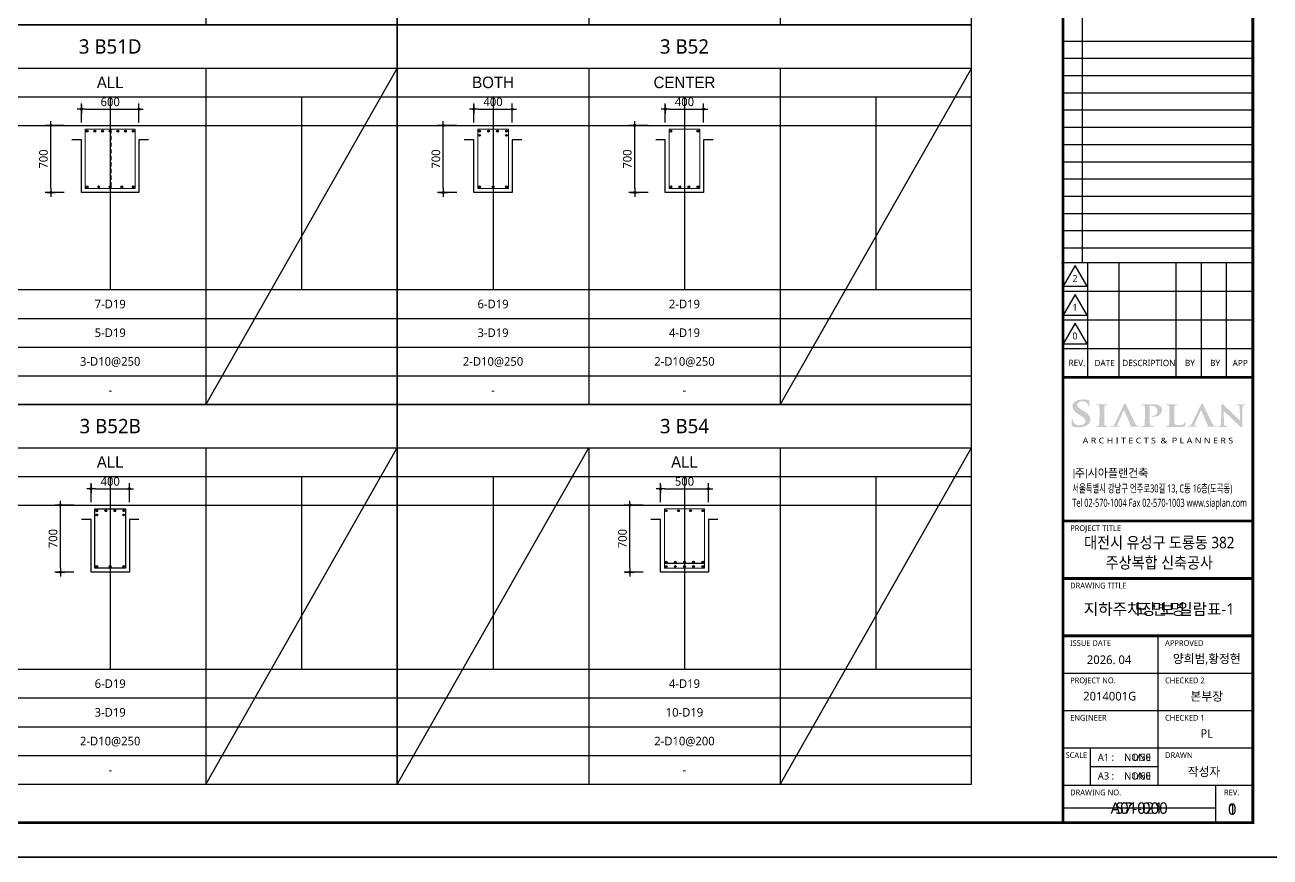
# Model space of a CAD drawing. Header units: millimetres. Extents: x 0 to 252030, y -124740 to 196020.
# Drawn here: x 37062 to 50072, y 142560 to 151250 of the extents above; entities that cross this region are included whole.
import ezdxf
from ezdxf.enums import TextEntityAlignment as Align

# ---------------------------------------------------------------- set-up
doc = ezdxf.new("R2010")
doc.units = ezdxf.units.MM
doc.header["$LTSCALE"] = 30
doc.linetypes.add('HID', pattern=[2.3, 1.5, -0.8])
doc.layers.get('DEFPOINTS').update_dxf_attribs({"color": 142})
for name, color, linetype in [('0-SEC1', 3, 'Continuous'), ('AA-SHEET-TEXT', 3, 'Continuous'), ('CON', 2, 'Continuous'), ('DIM', 7, 'Continuous'), ('ETC', 7, 'Continuous'), ('S-철근', 3, 'Continuous'), ('SHEET', 7, 'Continuous'), ('TXT', 3, 'Continuous'), ('XR-FORM_(도룡동)$0$Sheet', 7, 'Continuous'), ('XR-FORM_(도룡동)$0$TEXT', 3, 'Continuous')]:
    doc.layers.add(name, color=color, linetype=linetype)
doc.layers.add('Stirrup', color=1, linetype='Continuous', lineweight=0)
doc.layers.add('TieBar', color=7, linetype='HID', lineweight=0)
doc.styles.get("Standard").update_dxf_attribs({"font": 'malgun.ttf'})
doc.styles.add('XR-FORM$0$맑은고딕', font='malgun.ttf')
doc.styles.add('XR-FORM_(도룡동)$0$맑은고딕', font='malgun.ttf')
doc.styles.add('XR-FORM_(도룡동)$0$충북옥천_FORM$0$맑은고딕', font='malgun.ttf')
doc.styles.add('XR-FORM_(도룡동)$1$맑은고딕', font='malgun.ttf')
doc.styles.add('XR-FORM_(도룡동)$2$맑은고딕', font='malgun.ttf')
doc.styles.add('XR-FORM_(도룡동)$3$맑은고딕', font='malgun.ttf')
doc.styles.add('돋움', font='Dotum.ttf')
doc.styles.add('맑은 고딕', font='malgun.ttf')
doc.styles.add('맑은고딕', font='malgun.ttf')
doc.dimstyles.new('30NDIM', dxfattribs={"dimscale": 50, "dimtxt": 3, "dimasz": 1.5, "dimexe": 2, "dimexo": 6, "dimgap": 1, "dimtad": 1, "dimdec": 0, "dimrnd": 0.25, "dimzin": 0, "dimdsep": 46, "dimtxsty": 'Standard', "dimblk": 'Z_DOT', "dimcen": 5, "dimclrd": 256, "dimclre": 256, "dimclrt": 3, "dimadec": 0, "dimazin": 0, "dimtm": 1e-09, "dimtfac": 1, "dimtdec": 0, "dimtix": 1, "dimtmove": 2, "dimatfit": 1, "dimldrblk": 'Z_DOT', "dimfxl": 1, "dimtolj": 1, "dimtzin": 0, "dimarcsym": 0})

# ---------------------------------------------------------------- blocks, each defined once
blk = doc.blocks.new('XR-FORM_(도룡동)$0$S')
at = {"layer": 'XR-FORM_(도룡동)$0$Sheet'}
h = blk.add_hatch(color=6, dxfattribs=at)
edge = h.paths.add_edge_path()
edge.add_spline(control_points=[(76338, 15545), (76338, 15545), (76295, 15571), (76295, 15571), (76172, 15645), (76132, 15687), (76132, 15744), (76132, 15817), (76203, 15865), (76313, 15865), (76409, 15865), (76454, 15832), (76479, 15807), (76511, 15775), (76518, 15737), (76518, 15729), (76518, 15711), (76524, 15702), (76538, 15702), (76557, 15702), (76559, 15724), (76559, 15744), (76559, 15811), (76562, 15848), (76564, 15870), (76564, 15870), (76565, 15890), (76565, 15890), (76565, 15905), (76548, 15908), (76540, 15909), (76494, 15919), (76430, 15930), (76333, 15930), (76119, 15930), (75970, 15833), (75970, 15695), (75970, 15588), (76037, 15502), (76202, 15401), (76202, 15401), (76273, 15357), (76273, 15357), (76398, 15281), (76423, 15225), (76423, 15165), (76423, 15099), (76352, 15030), (76220, 15030), (76155, 15030), (76041, 15045), (76002, 15150), (75994, 15172), (75988, 15197), (75988, 15211), (75988, 15217), (75988, 15236), (75968, 15236), (75948, 15236), (75946, 15209), (75945, 15201), (75945, 15201), (75945, 15197), (75945, 15197), (75943, 15174), (75938, 15104), (75938, 15040), (75938, 15011), (75943, 15004), (75970, 14994), (76035, 14972), (76103, 14962), (76198, 14962), (76298, 14962), (76379, 14979), (76447, 15013), (76575, 15079), (76595, 15177), (76595, 15230), (76595, 15347), (76528, 15430), (76338, 15545)], knot_values=[0, 0, 0, 0, 1, 1, 1, 2, 2, 2, 3, 3, 3, 4, 4, 4, 5, 5, 5, 6, 6, 6, 7, 7, 7, 8, 8, 8, 9, 9, 9, 10, 10, 10, 11, 11, 11, 12, 12, 12, 13, 13, 13, 14, 14, 14, 15, 15, 15, 16, 16, 16, 17, 17, 17, 18, 18, 18, 19, 19, 19, 20, 20, 20, 21, 21, 21, 22, 22, 22, 23, 23, 23, 24, 24, 24, 25, 25, 25, 26, 26, 26, 27, 27, 27, 27], degree=3, periodic=0)
h = blk.add_hatch(color=6, dxfattribs=at)
edge = h.paths.add_edge_path()
edge.add_spline(control_points=[(77180, 15007), (77180, 15007), (77166, 15007), (77166, 15007), (77156, 15007), (77148, 15007), (77134, 15009), (77098, 15014), (77093, 15029), (77089, 15056), (77084, 15098), (77084, 15641), (77086, 15677), (77089, 15714), (77100, 15725), (77131, 15729), (77143, 15731), (77153, 15732), (77163, 15732), (77163, 15732), (77180, 15732), (77180, 15732), (77188, 15732), (77195, 15739), (77195, 15747), (77195, 15755), (77188, 15761), (77180, 15761), (77180, 15761), (76814, 15761), (76814, 15761), (76806, 15761), (76800, 15755), (76800, 15747), (76800, 15739), (76806, 15732), (76814, 15732), (76814, 15732), (76832, 15732), (76832, 15732), (76847, 15732), (76860, 15730), (76871, 15728), (76897, 15723), (76909, 15710), (76912, 15677), (76912, 15677), (76912, 15677), (76912, 15677), (76914, 15650), (76915, 15103), (76908, 15057), (76904, 15025), (76895, 15014), (76873, 15011), (76858, 15008), (76843, 15007), (76827, 15007), (76826, 15007), (76814, 15007), (76814, 15007), (76806, 15007), (76800, 15000), (76800, 14992), (76800, 14984), (76806, 14977), (76814, 14977), (76814, 14977), (77180, 14977), (77180, 14977), (77188, 14977), (77195, 14984), (77195, 14992), (77195, 15000), (77188, 15007), (77180, 15007)], knot_values=[0, 0, 0, 0, 1, 1, 1, 2, 2, 2, 3, 3, 3, 4, 4, 4, 5, 5, 5, 6, 6, 6, 7, 7, 7, 8, 8, 8, 9, 9, 9, 10, 10, 10, 11, 11, 11, 12, 12, 12, 13, 13, 13, 14, 14, 14, 15, 15, 15, 16, 16, 16, 17, 17, 17, 18, 18, 18, 19, 19, 19, 20, 20, 20, 21, 21, 21, 22, 22, 22, 23, 23, 23, 24, 24, 24, 25, 25, 25, 25], degree=3, periodic=0)
h = blk.add_hatch(color=6, dxfattribs=at)
edge = h.paths.add_edge_path()
edge.add_spline(control_points=[(78289, 15008), (78289, 15008), (78256, 15008), (78256, 15008), (78252, 15008), (78248, 15009), (78243, 15010), (78220, 15014), (78192, 15028), (78158, 15085), (78158, 15085), (77848, 15727), (77836, 15749), (77824, 15773), (77816, 15784), (77802, 15784), (77787, 15784), (77771, 15771), (77757, 15741), (77757, 15741), (77450, 15097), (77450, 15097), (77424, 15042), (77401, 15015), (77350, 15010), (77342, 15009), (77328, 15008), (77317, 15008), (77317, 15008), (77304, 15008), (77304, 15008), (77298, 15008), (77292, 15002), (77292, 14994), (77292, 14987), (77298, 14980), (77304, 14980), (77304, 14980), (77609, 14980), (77609, 14980), (77615, 14980), (77621, 14987), (77621, 14994), (77621, 15002), (77615, 15008), (77609, 15008), (77609, 15008), (77576, 15008), (77576, 15008), (77539, 15008), (77534, 15021), (77534, 15033), (77534, 15044), (77540, 15068), (77552, 15094), (77552, 15094), (77762, 15561), (77762, 15561), (77762, 15561), (78005, 15016), (78004, 15016), (78005, 15014), (78005, 15012), (78004, 15010), (78003, 15008), (78001, 15008), (77998, 15008), (77998, 15008), (77984, 15008), (77984, 15008), (77978, 15008), (77972, 15002), (77972, 14994), (77972, 14987), (77978, 14980), (77984, 14980), (77984, 14980), (78289, 14980), (78289, 14980), (78295, 14980), (78301, 14987), (78301, 14994), (78301, 15002), (78295, 15008), (78289, 15008)], knot_values=[0, 0, 0, 0, 1, 1, 1, 2, 2, 2, 3, 3, 3, 4, 4, 4, 5, 5, 5, 6, 6, 6, 7, 7, 7, 8, 8, 8, 9, 9, 9, 10, 10, 10, 11, 11, 11, 12, 12, 12, 13, 13, 13, 14, 14, 14, 15, 15, 15, 16, 16, 16, 17, 17, 17, 18, 18, 18, 19, 19, 19, 20, 20, 20, 21, 21, 21, 22, 22, 22, 23, 23, 23, 24, 24, 24, 25, 25, 25, 26, 26, 26, 27, 27, 27, 28, 28, 28, 28], degree=3, periodic=0)
h = blk.add_hatch(color=250, dxfattribs=at)
edge = h.paths.add_edge_path()
edge.add_spline(control_points=[(78762, 15355), (78740, 15355), (78721, 15354), (78721, 15339), (78721, 15329), (78732, 15327), (78739, 15326), (78739, 15326), (78761, 15325), (78768, 15325), (78956, 15325), (79092, 15431), (79092, 15577), (79092, 15629), (79059, 15678), (79025, 15703), (79003, 15719), (78945, 15762), (78781, 15762), (78781, 15762), (78772, 15762), (78771, 15762), (78771, 15762), (78376, 15762), (78376, 15762), (78367, 15762), (78360, 15756), (78360, 15748), (78360, 15740), (78367, 15734), (78376, 15734), (78376, 15734), (78423, 15734), (78423, 15734), (78429, 15733), (78435, 15733), (78438, 15732), (78480, 15725), (78488, 15709), (78491, 15677), (78491, 15677), (78491, 15677), (78491, 15677), (78493, 15651), (78494, 15108), (78487, 15062), (78481, 15030), (78474, 15013), (78453, 15010), (78437, 15007), (78422, 15006), (78407, 15006), (78406, 15006), (78396, 15006), (78396, 15006), (78387, 15006), (78380, 14999), (78380, 14991), (78380, 14983), (78387, 14977), (78396, 14977), (78396, 14977), (78791, 14977), (78791, 14977), (78800, 14977), (78807, 14983), (78807, 14991), (78807, 14999), (78800, 15006), (78791, 15006), (78791, 15006), (78781, 15006), (78781, 15006), (78761, 15006), (78733, 15008), (78715, 15010), (78681, 15013), (78672, 15031), (78668, 15061), (78662, 15105), (78662, 15684), (78662, 15690), (78662, 15699), (78664, 15704), (78669, 15705), (78679, 15708), (78707, 15709), (78729, 15709), (78757, 15709), (78810, 15704), (78857, 15670), (78924, 15623), (78931, 15562), (78931, 15520), (78931, 15418), (78833, 15355), (78762, 15355)], knot_values=[0, 0, 0, 0, 1, 1, 1, 2, 2, 2, 3, 3, 3, 4, 4, 4, 5, 5, 5, 6, 6, 6, 7, 7, 7, 8, 8, 8, 9, 9, 9, 10, 10, 10, 11, 11, 11, 12, 12, 12, 13, 13, 13, 14, 14, 14, 15, 15, 15, 16, 16, 16, 17, 17, 17, 18, 18, 18, 19, 19, 19, 20, 20, 20, 21, 21, 21, 22, 22, 22, 23, 23, 23, 24, 24, 24, 25, 25, 25, 26, 26, 26, 27, 27, 27, 28, 28, 28, 29, 29, 29, 30, 30, 30, 31, 31, 31, 32, 32, 32, 32], degree=3, periodic=0)
h = blk.add_hatch(color=250, dxfattribs=at)
edge = h.paths.add_edge_path()
edge.add_spline(control_points=[(79896, 15147), (79880, 15147), (79878, 15134), (79877, 15128), (79875, 15109), (79860, 15082), (79845, 15069), (79815, 15043), (79768, 15042), (79696, 15042), (79592, 15042), (79561, 15049), (79541, 15063), (79541, 15063), (79541, 15063), (79541, 15063), (79522, 15076), (79515, 15314), (79515, 15460), (79515, 15617), (79515, 15645), (79518, 15677), (79521, 15714), (79532, 15724), (79562, 15729), (79578, 15731), (79599, 15732), (79612, 15732), (79620, 15732), (79633, 15732), (79638, 15739), (79640, 15742), (79641, 15745), (79641, 15748), (79641, 15756), (79634, 15762), (79626, 15762), (79626, 15762), (79235, 15762), (79235, 15762), (79226, 15762), (79220, 15756), (79220, 15748), (79220, 15743), (79222, 15738), (79227, 15736), (79227, 15735), (79229, 15735), (79229, 15734), (79235, 15732), (79243, 15732), (79247, 15732), (79265, 15732), (79280, 15731), (79290, 15729), (79331, 15722), (79340, 15709), (79342, 15677), (79344, 15651), (79345, 15108), (79338, 15062), (79332, 15030), (79326, 15013), (79304, 15010), (79290, 15007), (79276, 15006), (79262, 15006), (79262, 15006), (79245, 15006), (79245, 15006), (79237, 15006), (79230, 14999), (79230, 14991), (79230, 14983), (79237, 14977), (79245, 14977), (79245, 14977), (79615, 14977), (79615, 14977), (79615, 14977), (79805, 14976), (79805, 14976), (79874, 14976), (79882, 14981), (79891, 15006), (79901, 15036), (79910, 15113), (79910, 15125), (79910, 15135), (79910, 15147), (79896, 15147)], knot_values=[0, 0, 0, 0, 1, 1, 1, 2, 2, 2, 3, 3, 3, 4, 4, 4, 5, 5, 5, 6, 6, 6, 7, 7, 7, 8, 8, 8, 9, 9, 9, 10, 10, 10, 11, 11, 11, 12, 12, 12, 13, 13, 13, 14, 14, 14, 15, 15, 15, 16, 16, 16, 17, 17, 17, 18, 18, 18, 19, 19, 19, 20, 20, 20, 21, 21, 21, 22, 22, 22, 23, 23, 23, 24, 24, 24, 25, 25, 25, 26, 26, 26, 27, 27, 27, 28, 28, 28, 29, 29, 29, 30, 30, 30, 30], degree=3, periodic=0)
h = blk.add_hatch(color=250, dxfattribs=at)
edge = h.paths.add_edge_path()
edge.add_spline(control_points=[(80974, 15008), (80974, 15008), (80942, 15008), (80942, 15008), (80937, 15008), (80933, 15009), (80928, 15010), (80905, 15014), (80878, 15028), (80843, 15085), (80843, 15085), (80533, 15727), (80521, 15749), (80509, 15773), (80501, 15784), (80487, 15784), (80472, 15784), (80457, 15771), (80442, 15741), (80442, 15741), (80135, 15097), (80135, 15097), (80109, 15042), (80086, 15015), (80035, 15010), (80027, 15009), (80013, 15008), (80002, 15008), (80002, 15008), (79989, 15008), (79989, 15008), (79983, 15008), (79977, 15002), (79977, 14994), (79977, 14987), (79983, 14980), (79989, 14980), (79989, 14980), (80294, 14980), (80294, 14980), (80300, 14980), (80306, 14987), (80306, 14994), (80306, 15002), (80300, 15008), (80294, 15008), (80294, 15008), (80261, 15008), (80261, 15008), (80224, 15008), (80219, 15021), (80219, 15033), (80219, 15044), (80225, 15068), (80237, 15094), (80237, 15094), (80447, 15561), (80447, 15561), (80447, 15561), (80690, 15016), (80690, 15016), (80690, 15014), (80690, 15012), (80689, 15010), (80688, 15008), (80686, 15008), (80683, 15008), (80683, 15008), (80669, 15008), (80669, 15008), (80663, 15008), (80657, 15002), (80657, 14994), (80657, 14987), (80663, 14980), (80669, 14980), (80669, 14980), (80974, 14980), (80974, 14980), (80980, 14980), (80986, 14987), (80986, 14994), (80986, 15002), (80980, 15008), (80974, 15008)], knot_values=[0, 0, 0, 0, 1, 1, 1, 2, 2, 2, 3, 3, 3, 4, 4, 4, 5, 5, 5, 6, 6, 6, 7, 7, 7, 8, 8, 8, 9, 9, 9, 10, 10, 10, 11, 11, 11, 12, 12, 12, 13, 13, 13, 14, 14, 14, 15, 15, 15, 16, 16, 16, 17, 17, 17, 18, 18, 18, 19, 19, 19, 20, 20, 20, 21, 21, 21, 22, 22, 22, 23, 23, 23, 24, 24, 24, 25, 25, 25, 26, 26, 26, 27, 27, 27, 28, 28, 28, 28], degree=3, periodic=0)
h = blk.add_hatch(color=250, dxfattribs=at)
edge = h.paths.add_edge_path()
edge.add_spline(control_points=[(81976, 15761), (81976, 15761), (81692, 15761), (81692, 15761), (81686, 15761), (81681, 15755), (81681, 15747), (81681, 15739), (81686, 15732), (81692, 15732), (81692, 15732), (81700, 15732), (81702, 15732), (81718, 15732), (81744, 15732), (81760, 15726), (81783, 15717), (81794, 15705), (81795, 15641), (81795, 15641), (81806, 15233), (81806, 15224), (81806, 15224), (81806, 15202), (81806, 15202), (81797, 15210), (81212, 15762), (81212, 15762), (81199, 15775), (81187, 15784), (81176, 15784), (81158, 15784), (81158, 15750), (81158, 15740), (81158, 15740), (81148, 15134), (81148, 15134), (81147, 15045), (81143, 15018), (81117, 15011), (81101, 15006), (81079, 15006), (81068, 15006), (81067, 15006), (81057, 15006), (81057, 15006), (81051, 15006), (81046, 14999), (81046, 14991), (81046, 14983), (81051, 14976), (81057, 14976), (81057, 14976), (81353, 14976), (81353, 14976), (81359, 14976), (81364, 14983), (81364, 14991), (81364, 14999), (81359, 15006), (81353, 15006), (81353, 15006), (81342, 15006), (81340, 15006), (81324, 15006), (81303, 15006), (81284, 15013), (81268, 15018), (81251, 15035), (81248, 15122), (81248, 15122), (81237, 15522), (81236, 15534), (81241, 15530), (81780, 15014), (81821, 14978), (81833, 14966), (81851, 14966), (81864, 14966), (81880, 14966), (81882, 14986), (81882, 15002), (81882, 15002), (81894, 15649), (81894, 15649), (81895, 15706), (81903, 15722), (81931, 15729), (81944, 15732), (81952, 15732), (81963, 15732), (81965, 15732), (81976, 15732), (81976, 15732), (81982, 15732), (81987, 15739), (81987, 15747), (81987, 15755), (81982, 15761), (81976, 15761)], knot_values=[0, 0, 0, 0, 1, 1, 1, 2, 2, 2, 3, 3, 3, 4, 4, 4, 5, 5, 5, 6, 6, 6, 7, 7, 7, 8, 8, 8, 9, 9, 9, 10, 10, 10, 11, 11, 11, 12, 12, 12, 13, 13, 13, 14, 14, 14, 15, 15, 15, 16, 16, 16, 17, 17, 17, 18, 18, 18, 19, 19, 19, 20, 20, 20, 21, 21, 21, 22, 22, 22, 23, 23, 23, 24, 24, 24, 25, 25, 25, 26, 26, 26, 27, 27, 27, 28, 28, 28, 29, 29, 29, 30, 30, 30, 31, 31, 31, 32, 32, 32, 33, 33, 33, 33], degree=3, periodic=0)
at = {"layer": 'DEFPOINTS'}
for p, q in [((76315, 52073), (76315, 20700)), ((82250, 28396), (75640, 28396)), ((82250, 27796), (75640, 27796)), ((82250, 27196), (75640, 27196)), ((82250, 26596), (75640, 26596)), ((82250, 25996), (75640, 25996)), ((82250, 25396), (75640, 25396)), ((82250, 24796), (75640, 24796)), ((82250, 24196), (75640, 24196)), ((82250, 23596), (75640, 23596)), ((82250, 22996), (75640, 22996)), ((82250, 22396), (75640, 22396)), ((82250, 21796), (75640, 21796)), ((82250, 21196), (75640, 21196)), ((80950, 1706), (75640, 1706))]:
    blk.add_line(p, q, dxfattribs=at)
at = {"layer": 'XR-FORM_(도룡동)$0$Sheet'}
for p, q in [((75590, 20700), (82204, 20700)), ((76490, 20700), (76490, 16700)), ((77590, 20700), (77590, 16700)), ((79575, 20700), (79575, 16700)), ((80450, 20700), (80450, 16700)), ((81325, 20700), (81325, 16700)), ((75640, 19700), (82254, 19700)), ((75640, 18700), (82254, 18700)), ((75640, 17700), (82254, 17700)), ((78945, 7700), (78945, 2500)), ((75640, 6400), (82250, 6400)), ((75640, 5100), (82250, 5100)), ((75640, 3800), (82250, 3800)), ((76591, 3798), (76591, 2500)), ((76591, 3149), (78945, 3149)), ((75640, 2500), (82250, 2500)), ((80950, 2500), (80950, 1200))]:
    blk.add_line(p, q, dxfattribs=at)
at = {"layer": 'XR-FORM_(도룡동)$0$Sheet', "const_width": 100}
blk.add_lwpolyline([(1850, 57950), (82250, 57950), (82250, 1200), (1850, 1200)], close=True, dxfattribs=at)
for points in [[(75640, 57950), (75640, 1200)], [(75640, 16700), (82250, 16700)], [(75640, 11700), (82250, 11700)], [(75640, 9700), (82250, 9700)], [(75640, 7700), (82250, 7700)]]:
    blk.add_lwpolyline(points, dxfattribs=at)
at = {"layer": 'XR-FORM_(도룡동)$0$Sheet'}
for points in [[(76065, 20589), (75650, 19869), (76481, 19869)], [(76065, 19589), (75650, 18869), (76481, 18869)], [(76065, 18589), (75650, 17869), (76481, 17869)]]:
    blk.add_lwpolyline(points, close=True, dxfattribs=at)
at = {"layer": 'XR-FORM_(도룡동)$0$Sheet', "color": 3, "const_width": 28}
for points in [[(76026, 13508), (76026, 13172)], [(76466, 13508), (76466, 13172)]]:
    blk.add_lwpolyline(points, dxfattribs=at)
at = {"layer": 'DEFPOINTS', "style": 'XR-FORM_(도룡동)$3$맑은고딕'}
blk.add_text('도 면 명', height=400, dxfattribs=at).set_placement((78996, 8633), align=Align.MIDDLE_CENTER)
at = {"layer": 'XR-FORM_(도룡동)$0$Sheet', "style": 'XR-FORM_(도룡동)$3$맑은고딕'}
for s, height, p in [('2', 240, (76059, 20140)), ('1', 240, (76059, 19140)), ('0', 240, (76059, 18140)), (' REV.', 220, (76090, 17200)), ('DATE', 220, (77090, 17200)), ('DESCRIPTION', 220, (78632, 17200)), ('BY', 220, (80062, 17200)), ('BY', 220, (80938, 17200)), ('APP', 220, (81812, 17200))]:
    blk.add_text(s, height=height, dxfattribs=at).set_placement(p, align=Align.MIDDLE)
at = {"layer": 'XR-FORM_(도룡동)$0$Sheet', "color": 3, "style": 'XR-FORM_(도룡동)$3$맑은고딕', "width": 1.2}
blk.add_text('A R C H I T E C T S  &  P L A N N E R S', height=200, dxfattribs=at).set_placement((78947, 14500), align=Align.MIDDLE_CENTER)
at = {"layer": 'XR-FORM_(도룡동)$0$Sheet', "color": 3, "style": 'XR-FORM_(도룡동)$3$맑은고딕'}
blk.add_text('주 시아플랜건축', height=280, dxfattribs=at).set_placement((76057, 13372), align=Align.MIDDLE_LEFT)
at = {"layer": 'XR-FORM_(도룡동)$0$Sheet', "color": 3, "style": 'XR-FORM_(도룡동)$3$맑은고딕', "width": 0.65}
for s, p in [('서울특별시 강남구 언주로30길 13, C동 16층(도곡동)', (75966, 12833)), ('Tel 02-570-1004 Fax 02-570-1003 www.siaplan.com', (75966, 12333))]:
    blk.add_text(s, height=280, dxfattribs=at).set_placement(p, align=Align.MIDDLE_LEFT)
at = {"layer": 'XR-FORM_(도룡동)$0$Sheet', "style": 'XR-FORM_(도룡동)$3$맑은고딕'}
for s, p in [('PROJECT TITLE', (75890, 11350)), ('DRAWING TITLE', (75890, 9350)), ('ISSUE DATE', (75890, 7350)), ('APPROVED', (79195, 7350)), ('PROJECT NO. ', (75890, 6050)), ('CHECKED 2 ', (79195, 6050)), ('ENGINEER', (75890, 4750)), ('CHECKED 1 ', (79195, 4750)), ('SCALE', (75730, 3450)), ('DRAWN', (79195, 3450)), ('DRAWING NO.', (75890, 2150)), ('REV.', (81250, 2150))]:
    blk.add_text(s, height=200, dxfattribs=at).set_placement(p)
at = {"layer": 'XR-FORM_(도룡동)$0$TEXT'}
for s, height, style, p in [('2026. 04', 300, 'XR-FORM_(도룡동)$3$맑은고딕', (77247, 6870)), ('A1 : ', 250, 'XR-FORM_(도룡동)$0$충북옥천_FORM$0$맑은고딕', (77179, 3474)), ('A3 : ', 250, 'XR-FORM_(도룡동)$0$충북옥천_FORM$0$맑은고딕', (77179, 2825))]:
    blk.add_text(s, height=height, dxfattribs=dict(at, style=style)).set_placement(p, align=Align.MIDDLE_CENTER)
at = {"layer": 'XR-FORM_(도룡동)$0$TEXT', "style": 'XR-FORM_(도룡동)$3$맑은고딕'}
blk.add_text('양희범,황정현', height=300, dxfattribs=at).set_placement((80649, 6901), align=Align.MIDDLE)
blk = doc.blocks.new('XR-FORM_(도룡동)', base_point=(101.33, -56114.51))
at = {"layer": 'DEFPOINTS'}
blk.add_lwpolyline([(0, 0), (420, 0), (420, 297), (0, 297)], close=True, dxfattribs=at)
at = {"xscale": 0.005, "yscale": 0.005, "zscale": 0.005}
blk.add_blockref('XR-FORM_(도룡동)$0$S', (-0.25, 0), dxfattribs=at)
at = {"layer": 'DEFPOINTS', "style": 'XR-FORM_(도룡동)$3$맑은고딕'}
for s, p in [('2014001G', (386.1, 28.01)), ('본부장', (402.99, 28.01)), ('PL', (402.99, 21.51))]:
    blk.add_text(s, height=1.5, dxfattribs=at).set_placement(p, align=Align.MIDDLE)
for p in [(393.26, 17.37), (393.26, 14.12)]:
    blk.add_text('NONE', height=1.25, dxfattribs=at).set_placement(p, align=Align.MIDDLE_RIGHT)
for s, height, p in [('작성자', 1.5, (402.51, 14.85)), ('A01-000', 2, (391.22, 8.53))]:
    blk.add_text(s, height=height, dxfattribs=at).set_placement(p, align=Align.MIDDLE_CENTER)
at = {"layer": 'XR-FORM_(도룡동)$0$TEXT', "style": 'XR-FORM_(도룡동)$3$맑은고딕', "width": 0.9}
for s, p in [('대전시 유성구 도룡동 382', (394.73, 54.74)), ('주상복합 신축공사', (394.73, 51.24))]:
    blk.add_text(s, height=2, dxfattribs=at).set_placement(p, align=Align.MIDDLE_CENTER)
at = {"layer": 'XR-FORM_(도룡동)$0$TEXT', "style": 'XR-FORM_(도룡동)$3$맑은고딕'}
blk.add_text('1', height=2, dxfattribs=at).set_placement((407.43, 8.35), align=Align.MIDDLE_CENTER)
blk = doc.blocks.new('4등분')
at = {"layer": 'DEFPOINTS'}
for p, q in [((1000, 3214), (1000, 1200)), ((3000, 3214), (3000, 1200)), ((5000, 3214), (5000, 1200)), ((0, 2914), (6000, 2914))]:
    blk.add_line(p, q, dxfattribs=at)
at = {"layer": 'SHEET'}
blk.add_line((0, 3514), (6000, 3514), dxfattribs=at)
at = {"layer": 'SHEET', "color": 6}
for p, q in [((2000, 3514), (2000, 0)), ((4000, 3514), (4000, 0)), ((0, 3214), (6000, 3214)), ((0, 1200), (6000, 1200)), ((0, 900), (6000, 900)), ((0, 600), (6000, 600)), ((0, 300), (6000, 300))]:
    blk.add_line(p, q, dxfattribs=at)
at = {"layer": 'SHEET'}
blk.add_lwpolyline([(6000, 3964), (0, 3964), (0, 0), (6000, 0)], close=True, dxfattribs=at)
blk = doc.blocks.new('Z_DOT')
at = {"layer": 'DIM', "color": 0}
for p, q in [((-1, 0), (1, 0)), ((0, -1), (0, 1))]:
    blk.add_line(p, q, dxfattribs=at)
for radius in [0.25, 0.125]:
    blk.add_circle((0, 0), radius, dxfattribs=at)
blk = doc.blocks.new('*D169')
at = {"layer": 'DEFPOINTS', "color": 0, "transparency": 16777216}
for p in [(42153, 150371), (41753, 150050), (42153, 150050)]:
    blk.add_point(p, dxfattribs=at)
at = {"layer": 'DIM', "lineweight": -2, "transparency": 16777216}
for p, q in [((41753, 150230), (41753, 150431)), ((42153, 150230), (42153, 150431)), ((41798, 150371), (42108, 150371))]:
    blk.add_line(p, q, dxfattribs=at)
at = {"layer": 'DIM', "lineweight": -2, "transparency": 16777216, "xscale": 45, "yscale": 45, "zscale": 45, "rotation": 180}
blk.add_blockref('Z_DOT', (41753, 150371), dxfattribs=at)
at = {"layer": 'DIM', "lineweight": -2, "transparency": 16777216, "xscale": 45, "yscale": 45, "zscale": 45}
blk.add_blockref('Z_DOT', (42153, 150371), dxfattribs=at)
at = {"layer": 'DIM', "color": 3, "transparency": 16777216, "insert": (41953, 150447), "char_height": 90, "attachment_point": 5}
blk.add_mtext('\\A1;400', dxfattribs=at)
blk = doc.blocks.new('*D170')
at = {"layer": 'DEFPOINTS', "color": 0, "transparency": 16777216}
for p in [(41433, 150200), (41753, 150200), (41753, 149500)]:
    blk.add_point(p, dxfattribs=at)
at = {"layer": 'DIM', "lineweight": -2, "transparency": 16777216}
for p, q in [((41573, 150200), (41373, 150200)), ((41433, 149545), (41433, 150155)), ((41573, 149500), (41373, 149500))]:
    blk.add_line(p, q, dxfattribs=at)
at = {"layer": 'DIM', "lineweight": -2, "transparency": 16777216, "xscale": 45, "yscale": 45, "zscale": 45}
for p, rotation in [((41433, 150200), 90), ((41433, 149500), 270)]:
    blk.add_blockref('Z_DOT', p, dxfattribs=dict(at, rotation=rotation))
at = {"layer": 'DIM', "color": 3, "transparency": 16777216, "insert": (41356, 149850), "char_height": 90, "attachment_point": 5, "rotation": 90}
blk.add_mtext('\\A1;700', dxfattribs=at)
blk = doc.blocks.new('*D171')
at = {"layer": 'DEFPOINTS', "color": 0, "transparency": 16777216}
for p in [(44153, 150371), (43753, 150050), (44153, 150050)]:
    blk.add_point(p, dxfattribs=at)
at = {"layer": 'DIM', "lineweight": -2, "transparency": 16777216}
for p, q in [((43753, 150230), (43753, 150431)), ((44153, 150230), (44153, 150431)), ((43798, 150371), (44108, 150371))]:
    blk.add_line(p, q, dxfattribs=at)
at = {"layer": 'DIM', "lineweight": -2, "transparency": 16777216, "xscale": 45, "yscale": 45, "zscale": 45, "rotation": 180}
blk.add_blockref('Z_DOT', (43753, 150371), dxfattribs=at)
at = {"layer": 'DIM', "lineweight": -2, "transparency": 16777216, "xscale": 45, "yscale": 45, "zscale": 45}
blk.add_blockref('Z_DOT', (44153, 150371), dxfattribs=at)
at = {"layer": 'DIM', "color": 3, "transparency": 16777216, "insert": (43953, 150447), "char_height": 90, "attachment_point": 5}
blk.add_mtext('\\A1;400', dxfattribs=at)
blk = doc.blocks.new('*D172')
at = {"layer": 'DEFPOINTS', "color": 0, "transparency": 16777216}
for p in [(43433, 150200), (43753, 150200), (43753, 149500)]:
    blk.add_point(p, dxfattribs=at)
at = {"layer": 'DIM', "lineweight": -2, "transparency": 16777216}
for p, q in [((43573, 150200), (43373, 150200)), ((43433, 149545), (43433, 150155)), ((43573, 149500), (43373, 149500))]:
    blk.add_line(p, q, dxfattribs=at)
at = {"layer": 'DIM', "lineweight": -2, "transparency": 16777216, "xscale": 45, "yscale": 45, "zscale": 45}
for p, rotation in [((43433, 150200), 90), ((43433, 149500), 270)]:
    blk.add_blockref('Z_DOT', p, dxfattribs=dict(at, rotation=rotation))
at = {"layer": 'DIM', "color": 3, "transparency": 16777216, "insert": (43356, 149850), "char_height": 90, "attachment_point": 5, "rotation": 90}
blk.add_mtext('\\A1;700', dxfattribs=at)
blk = doc.blocks.new('*D179')
at = {"layer": 'DEFPOINTS', "color": 0, "transparency": 16777216}
for p in [(38153, 146406), (37753, 146086), (38153, 146086)]:
    blk.add_point(p, dxfattribs=at)
at = {"layer": 'DIM', "lineweight": -2, "transparency": 16777216}
for p, q in [((37753, 146266), (37753, 146466)), ((37798, 146406), (38108, 146406)), ((38153, 146266), (38153, 146466))]:
    blk.add_line(p, q, dxfattribs=at)
at = {"layer": 'DIM', "lineweight": -2, "transparency": 16777216, "xscale": 45, "yscale": 45, "zscale": 45, "rotation": 180}
blk.add_blockref('Z_DOT', (37753, 146406), dxfattribs=at)
at = {"layer": 'DIM', "lineweight": -2, "transparency": 16777216, "xscale": 45, "yscale": 45, "zscale": 45}
blk.add_blockref('Z_DOT', (38153, 146406), dxfattribs=at)
at = {"layer": 'DIM', "color": 3, "transparency": 16777216, "insert": (37953, 146483), "char_height": 90, "attachment_point": 5}
blk.add_mtext('\\A1;400', dxfattribs=at)
blk = doc.blocks.new('*D180')
at = {"layer": 'DEFPOINTS', "color": 0, "transparency": 16777216}
for p in [(37433, 146236), (37753, 146236), (37753, 145536)]:
    blk.add_point(p, dxfattribs=at)
at = {"layer": 'DIM', "lineweight": -2, "transparency": 16777216}
for p, q in [((37573, 146236), (37373, 146236)), ((37433, 145581), (37433, 146191)), ((37573, 145536), (37373, 145536))]:
    blk.add_line(p, q, dxfattribs=at)
at = {"layer": 'DIM', "lineweight": -2, "transparency": 16777216, "xscale": 45, "yscale": 45, "zscale": 45}
for p, rotation in [((37433, 146236), 90), ((37433, 145536), 270)]:
    blk.add_blockref('Z_DOT', p, dxfattribs=dict(at, rotation=rotation))
at = {"layer": 'DIM', "color": 3, "transparency": 16777216, "insert": (37356, 145886), "char_height": 90, "attachment_point": 5, "rotation": 90}
blk.add_mtext('\\A1;700', dxfattribs=at)
blk = doc.blocks.new('*D181')
at = {"layer": 'DEFPOINTS', "color": 0, "transparency": 16777216}
for p in [(44203, 146406), (43703, 146086), (44203, 146086)]:
    blk.add_point(p, dxfattribs=at)
at = {"layer": 'DIM', "lineweight": -2, "transparency": 16777216}
for p, q in [((43703, 146266), (43703, 146466)), ((43748, 146406), (44158, 146406)), ((44203, 146266), (44203, 146466))]:
    blk.add_line(p, q, dxfattribs=at)
at = {"layer": 'DIM', "lineweight": -2, "transparency": 16777216, "xscale": 45, "yscale": 45, "zscale": 45, "rotation": 180}
blk.add_blockref('Z_DOT', (43703, 146406), dxfattribs=at)
at = {"layer": 'DIM', "lineweight": -2, "transparency": 16777216, "xscale": 45, "yscale": 45, "zscale": 45}
blk.add_blockref('Z_DOT', (44203, 146406), dxfattribs=at)
at = {"layer": 'DIM', "color": 3, "transparency": 16777216, "insert": (43953, 146483), "char_height": 90, "attachment_point": 5}
blk.add_mtext('\\A1;500', dxfattribs=at)
blk = doc.blocks.new('*D182')
at = {"layer": 'DEFPOINTS', "color": 0, "transparency": 16777216}
for p in [(43383, 146236), (43703, 146236), (43703, 145536)]:
    blk.add_point(p, dxfattribs=at)
at = {"layer": 'DIM', "lineweight": -2, "transparency": 16777216}
for p, q in [((43523, 146236), (43323, 146236)), ((43383, 145581), (43383, 146191)), ((43523, 145536), (43323, 145536))]:
    blk.add_line(p, q, dxfattribs=at)
at = {"layer": 'DIM', "lineweight": -2, "transparency": 16777216, "xscale": 45, "yscale": 45, "zscale": 45}
for p, rotation in [((43383, 146236), 90), ((43383, 145536), 270)]:
    blk.add_blockref('Z_DOT', p, dxfattribs=dict(at, rotation=rotation))
at = {"layer": 'DIM', "color": 3, "transparency": 16777216, "insert": (43306, 145886), "char_height": 90, "attachment_point": 5, "rotation": 90}
blk.add_mtext('\\A1;700', dxfattribs=at)
blk = doc.blocks.new('*D1047')
at = {"layer": 'DEFPOINTS', "color": 0, "transparency": 16777216}
for p in [(38253, 150371), (37653, 150050), (38253, 150050)]:
    blk.add_point(p, dxfattribs=at)
at = {"layer": 'DIM', "lineweight": -2, "transparency": 16777216}
for p, q in [((37653, 150230), (37653, 150431)), ((38253, 150230), (38253, 150431)), ((37698, 150371), (38208, 150371))]:
    blk.add_line(p, q, dxfattribs=at)
at = {"layer": 'DIM', "lineweight": -2, "transparency": 16777216, "xscale": 45, "yscale": 45, "zscale": 45, "rotation": 180}
blk.add_blockref('Z_DOT', (37653, 150371), dxfattribs=at)
at = {"layer": 'DIM', "lineweight": -2, "transparency": 16777216, "xscale": 45, "yscale": 45, "zscale": 45}
blk.add_blockref('Z_DOT', (38253, 150371), dxfattribs=at)
at = {"layer": 'DIM', "color": 3, "transparency": 16777216, "insert": (37953, 150447), "char_height": 90, "attachment_point": 5}
blk.add_mtext('\\A1;600', dxfattribs=at)
blk = doc.blocks.new('*D1048')
at = {"layer": 'DEFPOINTS', "color": 0, "transparency": 16777216}
for p in [(37333, 150200), (37653, 150200), (37653, 149500)]:
    blk.add_point(p, dxfattribs=at)
at = {"layer": 'DIM', "lineweight": -2, "transparency": 16777216}
for p, q in [((37473, 150200), (37273, 150200)), ((37333, 149545), (37333, 150155)), ((37473, 149500), (37273, 149500))]:
    blk.add_line(p, q, dxfattribs=at)
at = {"layer": 'DIM', "lineweight": -2, "transparency": 16777216, "xscale": 45, "yscale": 45, "zscale": 45}
for p, rotation in [((37333, 150200), 90), ((37333, 149500), 270)]:
    blk.add_blockref('Z_DOT', p, dxfattribs=dict(at, rotation=rotation))
at = {"layer": 'DIM', "color": 3, "transparency": 16777216, "insert": (37256, 149850), "char_height": 90, "attachment_point": 5, "rotation": 90}
blk.add_mtext('\\A1;700', dxfattribs=at)

msp = doc.modelspace()

# ---------------------------------------------------------------- hatches: boundary and pattern name
at = {"layer": 'S-철근'}
h = msp.add_hatch(color=256, dxfattribs=at)
edge = h.paths.add_edge_path()
edge.add_arc((37712.08013, 150141.41992), 9.55, 0, 180)
edge.add_arc((37712.08013, 150141.41992), 9.55, 180, 360)
h = msp.add_hatch(color=256, dxfattribs=at)
edge = h.paths.add_edge_path()
edge.add_arc((37792.3868, 150141.41992), 9.55, 0, 180)
edge.add_arc((37792.3868, 150141.41992), 9.55, 180, 360)
h = msp.add_hatch(color=256, dxfattribs=at)
edge = h.paths.add_edge_path()
edge.add_arc((37872.69347, 150141.41992), 9.55, 0, 180)
edge.add_arc((37872.69347, 150141.41992), 9.55, 180, 360)
h = msp.add_hatch(color=256, dxfattribs=at)
edge = h.paths.add_edge_path()
edge.add_arc((37953.00013, 150141.41992), 9.55, 0, 180)
edge.add_arc((37953.00013, 150141.41992), 9.55, 180, 360)
h = msp.add_hatch(color=256, dxfattribs=at)
edge = h.paths.add_edge_path()
edge.add_arc((38033.3068, 150141.41992), 9.55, 0, 180)
edge.add_arc((38033.3068, 150141.41992), 9.55, 180, 360)
h = msp.add_hatch(color=256, dxfattribs=at)
edge = h.paths.add_edge_path()
edge.add_arc((38113.61347, 150141.41992), 9.55, 0, 180)
edge.add_arc((38113.61347, 150141.41992), 9.55, 180, 360)
h = msp.add_hatch(color=256, dxfattribs=at)
edge = h.paths.add_edge_path()
edge.add_arc((38193.92013, 150141.41992), 9.55, 0, 180)
edge.add_arc((38193.92013, 150141.41992), 9.55, 180, 360)
h = msp.add_hatch(color=256, dxfattribs=at)
edge = h.paths.add_edge_path()
edge.add_arc((41812.08013, 150141.41992), 9.55, 0, 180)
edge.add_arc((41812.08013, 150141.41992), 9.55, 180, 360)
h = msp.add_hatch(color=256, dxfattribs=at)
edge = h.paths.add_edge_path()
edge.add_arc((41906.0268, 150141.41992), 9.55, 0, 180)
edge.add_arc((41906.0268, 150141.41992), 9.55, 180, 360)
h = msp.add_hatch(color=256, dxfattribs=at)
edge = h.paths.add_edge_path()
edge.add_arc((41999.97347, 150141.41992), 9.55, 0, 180)
edge.add_arc((41999.97347, 150141.41992), 9.55, 180, 360)
h = msp.add_hatch(color=256, dxfattribs=at)
edge = h.paths.add_edge_path()
edge.add_arc((42093.92013, 150141.41992), 9.55, 0, 180)
edge.add_arc((42093.92013, 150141.41992), 9.55, 180, 360)
h = msp.add_hatch(color=256, dxfattribs=at)
edge = h.paths.add_edge_path()
edge.add_arc((43812.08013, 150141.41992), 9.55, 0, 180)
edge.add_arc((43812.08013, 150141.41992), 9.55, 180, 360)
h = msp.add_hatch(color=256, dxfattribs=at)
edge = h.paths.add_edge_path()
edge.add_arc((44093.92013, 150141.41992), 9.55, 0, 180)
edge.add_arc((44093.92013, 150141.41992), 9.55, 180, 360)
h = msp.add_hatch(color=256, dxfattribs=at)
edge = h.paths.add_edge_path()
edge.add_arc((41812.08013, 150097.31992), 9.55, 0, 180)
edge.add_arc((41812.08013, 150097.31992), 9.55, 180, 360)
h = msp.add_hatch(color=256, dxfattribs=at)
edge = h.paths.add_edge_path()
edge.add_arc((42093.92013, 150097.31992), 9.55, 0, 180)
edge.add_arc((42093.92013, 150097.31992), 9.55, 180, 360)
h = msp.add_hatch(color=256, dxfattribs=at)
edge = h.paths.add_edge_path()
edge.add_arc((37712.08013, 149559.57992), 9.55, 0, 180)
edge.add_arc((37712.08013, 149559.57992), 9.55, 180, 360)
h = msp.add_hatch(color=256, dxfattribs=at)
edge = h.paths.add_edge_path()
edge.add_arc((37832.54013, 149559.57992), 9.55, 0, 180)
edge.add_arc((37832.54013, 149559.57992), 9.55, 180, 360)
h = msp.add_hatch(color=256, dxfattribs=at)
edge = h.paths.add_edge_path()
edge.add_arc((37953.00013, 149559.57992), 9.55, 0, 180)
edge.add_arc((37953.00013, 149559.57992), 9.55, 180, 360)
h = msp.add_hatch(color=256, dxfattribs=at)
edge = h.paths.add_edge_path()
edge.add_arc((38073.46013, 149559.57992), 9.55, 0, 180)
edge.add_arc((38073.46013, 149559.57992), 9.55, 180, 360)
h = msp.add_hatch(color=256, dxfattribs=at)
edge = h.paths.add_edge_path()
edge.add_arc((38193.92013, 149559.57992), 9.55, 0, 180)
edge.add_arc((38193.92013, 149559.57992), 9.55, 180, 360)
h = msp.add_hatch(color=256, dxfattribs=at)
edge = h.paths.add_edge_path()
edge.add_arc((41812.08013, 149559.57992), 9.55, 0, 180)
edge.add_arc((41812.08013, 149559.57992), 9.55, 180, 360)
h = msp.add_hatch(color=256, dxfattribs=at)
edge = h.paths.add_edge_path()
edge.add_arc((41953.00013, 149559.57992), 9.55, 0, 180)
edge.add_arc((41953.00013, 149559.57992), 9.55, 180, 360)
h = msp.add_hatch(color=256, dxfattribs=at)
edge = h.paths.add_edge_path()
edge.add_arc((42093.92013, 149559.57992), 9.55, 0, 180)
edge.add_arc((42093.92013, 149559.57992), 9.55, 180, 360)
h = msp.add_hatch(color=256, dxfattribs=at)
edge = h.paths.add_edge_path()
edge.add_arc((43812.08013, 149559.57992), 9.55, 0, 180)
edge.add_arc((43812.08013, 149559.57992), 9.55, 180, 360)
h = msp.add_hatch(color=256, dxfattribs=at)
edge = h.paths.add_edge_path()
edge.add_arc((43906.0268, 149559.57992), 9.55, 0, 180)
edge.add_arc((43906.0268, 149559.57992), 9.55, 180, 360)
h = msp.add_hatch(color=256, dxfattribs=at)
edge = h.paths.add_edge_path()
edge.add_arc((43999.97347, 149559.57992), 9.55, 0, 180)
edge.add_arc((43999.97347, 149559.57992), 9.55, 180, 360)
h = msp.add_hatch(color=256, dxfattribs=at)
edge = h.paths.add_edge_path()
edge.add_arc((44093.92013, 149559.57992), 9.55, 0, 180)
edge.add_arc((44093.92013, 149559.57992), 9.55, 180, 360)
h = msp.add_hatch(color=256, dxfattribs=at)
edge = h.paths.add_edge_path()
edge.add_arc((37812.08013, 146176.91992), 9.55, 0, 180)
edge.add_arc((37812.08013, 146176.91992), 9.55, 180, 360)
h = msp.add_hatch(color=256, dxfattribs=at)
edge = h.paths.add_edge_path()
edge.add_arc((37812.08013, 146132.81992), 9.55, 0, 180)
edge.add_arc((37812.08013, 146132.81992), 9.55, 180, 360)
h = msp.add_hatch(color=256, dxfattribs=at)
edge = h.paths.add_edge_path()
edge.add_arc((37906.0268, 146176.91992), 9.55, 0, 180)
edge.add_arc((37906.0268, 146176.91992), 9.55, 180, 360)
h = msp.add_hatch(color=256, dxfattribs=at)
edge = h.paths.add_edge_path()
edge.add_arc((37999.97347, 146176.91992), 9.55, 0, 180)
edge.add_arc((37999.97347, 146176.91992), 9.55, 180, 360)
h = msp.add_hatch(color=256, dxfattribs=at)
edge = h.paths.add_edge_path()
edge.add_arc((38093.92013, 146176.91992), 9.55, 0, 180)
edge.add_arc((38093.92013, 146176.91992), 9.55, 180, 360)
h = msp.add_hatch(color=256, dxfattribs=at)
edge = h.paths.add_edge_path()
edge.add_arc((38093.92013, 146132.81992), 9.55, 0, 180)
edge.add_arc((38093.92013, 146132.81992), 9.55, 180, 360)
h = msp.add_hatch(color=256, dxfattribs=at)
edge = h.paths.add_edge_path()
edge.add_arc((43762.08013, 146176.91992), 9.55, 0, 180)
edge.add_arc((43762.08013, 146176.91992), 9.55, 180, 360)
h = msp.add_hatch(color=256, dxfattribs=at)
edge = h.paths.add_edge_path()
edge.add_arc((43889.36013, 146176.91992), 9.55, 0, 180)
edge.add_arc((43889.36013, 146176.91992), 9.55, 180, 360)
h = msp.add_hatch(color=256, dxfattribs=at)
edge = h.paths.add_edge_path()
edge.add_arc((44016.64013, 146176.91992), 9.55, 0, 180)
edge.add_arc((44016.64013, 146176.91992), 9.55, 180, 360)
h = msp.add_hatch(color=256, dxfattribs=at)
edge = h.paths.add_edge_path()
edge.add_arc((44143.92013, 146176.91992), 9.55, 0, 180)
edge.add_arc((44143.92013, 146176.91992), 9.55, 180, 360)
h = msp.add_hatch(color=256, dxfattribs=at)
edge = h.paths.add_edge_path()
edge.add_arc((37812.08013, 145595.07992), 9.55, 0, 180)
edge.add_arc((37812.08013, 145595.07992), 9.55, 180, 360)
h = msp.add_hatch(color=256, dxfattribs=at)
edge = h.paths.add_edge_path()
edge.add_arc((37953.00013, 145595.07992), 9.55, 0, 180)
edge.add_arc((37953.00013, 145595.07992), 9.55, 180, 360)
h = msp.add_hatch(color=256, dxfattribs=at)
edge = h.paths.add_edge_path()
edge.add_arc((38093.92013, 145595.07992), 9.55, 0, 180)
edge.add_arc((38093.92013, 145595.07992), 9.55, 180, 360)
h = msp.add_hatch(color=256, dxfattribs=at)
edge = h.paths.add_edge_path()
edge.add_arc((43762.08013, 145639.17992), 9.55, 0, 180)
edge.add_arc((43762.08013, 145639.17992), 9.55, 180, 360)
h = msp.add_hatch(color=256, dxfattribs=at)
edge = h.paths.add_edge_path()
edge.add_arc((43762.08013, 145595.07992), 9.55, 0, 180)
edge.add_arc((43762.08013, 145595.07992), 9.55, 180, 360)
h = msp.add_hatch(color=256, dxfattribs=at)
edge = h.paths.add_edge_path()
edge.add_arc((43857.54013, 145639.17992), 9.55, 0, 180)
edge.add_arc((43857.54013, 145639.17992), 9.55, 180, 360)
h = msp.add_hatch(color=256, dxfattribs=at)
edge = h.paths.add_edge_path()
edge.add_arc((43857.54013, 145595.07992), 9.55, 0, 180)
edge.add_arc((43857.54013, 145595.07992), 9.55, 180, 360)
h = msp.add_hatch(color=256, dxfattribs=at)
edge = h.paths.add_edge_path()
edge.add_arc((43953.00013, 145639.17992), 9.55, 0, 180)
edge.add_arc((43953.00013, 145639.17992), 9.55, 180, 360)
h = msp.add_hatch(color=256, dxfattribs=at)
edge = h.paths.add_edge_path()
edge.add_arc((43953.00013, 145595.07992), 9.55, 0, 180)
edge.add_arc((43953.00013, 145595.07992), 9.55, 180, 360)
h = msp.add_hatch(color=256, dxfattribs=at)
edge = h.paths.add_edge_path()
edge.add_arc((44048.46013, 145639.17992), 9.55, 0, 180)
edge.add_arc((44048.46013, 145639.17992), 9.55, 180, 360)
h = msp.add_hatch(color=256, dxfattribs=at)
edge = h.paths.add_edge_path()
edge.add_arc((44048.46013, 145595.07992), 9.55, 0, 180)
edge.add_arc((44048.46013, 145595.07992), 9.55, 180, 360)
h = msp.add_hatch(color=256, dxfattribs=at)
edge = h.paths.add_edge_path()
edge.add_arc((44143.92013, 145639.17992), 9.55, 0, 180)
edge.add_arc((44143.92013, 145639.17992), 9.55, 180, 360)
h = msp.add_hatch(color=256, dxfattribs=at)
edge = h.paths.add_edge_path()
edge.add_arc((44143.92013, 145595.07992), 9.55, 0, 180)
edge.add_arc((44143.92013, 145595.07992), 9.55, 180, 360)

# ---------------------------------------------------------------- linework, layer by layer
at = {"layer": 'CON', "color": 8}
for p, q in [((37553.00013, 150200.49992), (38353.00013, 150200.49992)), ((41653.00013, 150200.49992), (42253.00013, 150200.49992)), ((43653.00013, 150200.49992), (44253.00013, 150200.49992)), ((37653.00013, 146235.99992), (38253.00013, 146235.99992)), ((43603.00013, 146235.99992), (44303.00013, 146235.99992))]:
    msp.add_line(p, q, dxfattribs=at)
for points in [[(38353.00013, 150050.49992), (38253.00013, 150050.49992), (38253.00013, 149500.49992), (37653.00013, 149500.49992), (37653.00013, 150050.49992), (37553.00013, 150050.49992)], [(42253.00013, 150050.49992), (42153.00013, 150050.49992), (42153.00013, 149500.49992), (41753.00013, 149500.49992), (41753.00013, 150050.49992), (41653.00013, 150050.49992)], [(44253.00013, 150050.49992), (44153.00013, 150050.49992), (44153.00013, 149500.49992), (43753.00013, 149500.49992), (43753.00013, 150050.49992), (43653.00013, 150050.49992)], [(38253.00013, 146085.99992), (38153.00013, 146085.99992), (38153.00013, 145535.99992), (37753.00013, 145535.99992), (37753.00013, 146085.99992), (37653.00013, 146085.99992)], [(44303.00013, 146085.99992), (44203.00013, 146085.99992), (44203.00013, 145535.99992), (43703.00013, 145535.99992), (43703.00013, 146085.99992), (43603.00013, 146085.99992)]]:
    msp.add_lwpolyline(points, dxfattribs=at)
at = {"layer": 'ETC', "color": 8}
msp.add_line((43743.00013, 145629.62992), (44163.00013, 145629.62992), dxfattribs=at)
at = {"layer": 'S-철근'}
msp.add_lwpolyline([(37793.00013, 145575.99992), (37793.00013, 146195.99992), (38113.00013, 146195.99992), (38113.00013, 145575.99992), (37793.00013, 145575.99992)], dxfattribs=at)
for centre in [(37712.08013, 150141.41992), (37792.3868, 150141.41992), (37872.69347, 150141.41992), (37953.00013, 150141.41992), (38033.3068, 150141.41992), (38113.61347, 150141.41992), (38193.92013, 150141.41992), (41812.08013, 150141.41992), (41906.0268, 150141.41992), (41999.97347, 150141.41992), (42093.92013, 150141.41992), (43812.08013, 150141.41992), (44093.92013, 150141.41992), (41812.08013, 150097.31992), (42093.92013, 150097.31992), (37712.08013, 149559.57992), (37832.54013, 149559.57992), (37953.00013, 149559.57992), (38073.46013, 149559.57992), (38193.92013, 149559.57992), (41812.08013, 149559.57992), (41953.00013, 149559.57992), (42093.92013, 149559.57992), (43812.08013, 149559.57992), (43906.0268, 149559.57992), (43999.97347, 149559.57992), (44093.92013, 149559.57992), (37812.08013, 146176.91992), (37812.08013, 146132.81992), (37906.0268, 146176.91992), (37999.97347, 146176.91992), (38093.92013, 146176.91992), (38093.92013, 146132.81992), (43762.08013, 146176.91992), (43889.36013, 146176.91992), (44016.64013, 146176.91992), (44143.92013, 146176.91992), (37812.08013, 145595.07992), (37953.00013, 145595.07992), (38093.92013, 145595.07992), (43762.08013, 145639.17992), (43762.08013, 145595.07992), (43857.54013, 145639.17992), (43857.54013, 145595.07992), (43953.00013, 145639.17992), (43953.00013, 145595.07992), (44048.46013, 145639.17992), (44048.46013, 145595.07992), (44143.92013, 145639.17992), (44143.92013, 145595.07992)]:
    msp.add_circle(centre, 9.55, dxfattribs=at)
at = {"layer": 'SHEET'}
for p, q in [((40953.00013, 150800.49992), (38953.00013, 147285.99992)), ((46953.00013, 150800.49992), (44953.00013, 147285.99992)), ((40953.00013, 146835.99992), (38953.00013, 143321.49992)), ((42953.00013, 146835.99992), (40953.00013, 143321.49992)), ((46953.00013, 146835.99992), (44953.00013, 143321.49992))]:
    msp.add_line(p, q, dxfattribs=at)
at = {"layer": 'Stirrup', "color": 3}
for points in [[(37693.00013, 149540.49992), (37693.00013, 150160.49992), (38213.00013, 150160.49992), (38213.00013, 149540.49992), (37693.00013, 149540.49992)], [(41793.00013, 149540.49992), (41793.00013, 150160.49992), (42113.00013, 150160.49992), (42113.00013, 149540.49992), (41793.00013, 149540.49992)], [(43793.00013, 149540.49992), (43793.00013, 150160.49992), (44113.00013, 150160.49992), (44113.00013, 149540.49992), (43793.00013, 149540.49992)], [(43743.00013, 145575.99992), (43743.00013, 146195.99992), (44163.00013, 146195.99992), (44163.00013, 145575.99992), (43743.00013, 145575.99992)]]:
    msp.add_lwpolyline(points, dxfattribs=at)
at = {"layer": 'TieBar'}
msp.add_line((37962.55013, 150160.49992), (37962.55013, 149540.49992), dxfattribs=at)

# ---------------------------------------------------------------- block references
for p in [(34953.00013, 151250.49992), (40953.00013, 151250.49992), (34953.00013, 147285.99992), (40953.00013, 147285.99992), (34953.00013, 143321.49992), (40953.00013, 143321.49992)]:
    msp.add_blockref('4등분', p)
at = {"layer": '0-SEC1', "xscale": 60, "yscale": 60, "zscale": 60}
for p in [(31310.02429, -3224310.57868), (31310.02429, -3242130.57868)]:
    msp.add_blockref('XR-FORM_(도룡동)', p, dxfattribs=at)

# ---------------------------------------------------------------- texts
at = {"layer": 'AA-SHEET-TEXT'}
for s, style, p in [('지하주차장 보 일람표-1', 'XR-FORM$0$맑은고딕', (48913.90026, 145149.9794)), ('S7-021', 'XR-FORM_(도룡동)$2$맑은고딕', (48703.50013, 143071.90968)), ('0', '맑은고딕', (49675.95675, 143061.07997))]:
    msp.add_text(s, height=120, dxfattribs=dict(at, style=style)).set_placement(p, align=Align.MIDDLE_CENTER)
for s, style, p in [('1/30', 'XR-FORM_(도룡동)$0$맑은고딕', (48825.41387, 143602.15212)), ('1/60', 'XR-FORM_(도룡동)$1$맑은고딕', (48825.41387, 143407.38398))]:
    msp.add_text(s, height=75, dxfattribs=dict(at, style=style)).set_placement(p, align=Align.MIDDLE_RIGHT)
at = {"layer": 'TXT', "color": 2, "style": '맑은 고딕'}
for s, p in [('3 B51D', (37953.00013, 151025.49992)), ('3 B52', (43953.00013, 151025.49992)), ('3 B52B', (37953.00013, 147060.99992)), ('3 B54', (43953.00013, 147060.99992))]:
    msp.add_text(s, height=150, dxfattribs=at).set_placement(p, align=Align.MIDDLE_CENTER)
at = {"layer": 'TXT'}
for s, height, style, p in [('ALL', 120, '돋움', (37953.00013, 150650.49992)), ('BOTH', 120, '돋움', (41953.00013, 150650.49992)), ('CENTER', 120, '돋움', (43953.00013, 150650.49992)), ('7-D19', 90, '맑은 고딕', (37953.00013, 148335.99992)), ('6-D19', 90, '맑은 고딕', (41953.00013, 148335.99992)), ('2-D19', 90, '맑은 고딕', (43953.00013, 148335.99992)), ('5-D19', 90, '맑은 고딕', (37953.00013, 148035.99992)), ('3-D19', 90, '맑은 고딕', (41953.00013, 148035.99992)), ('4-D19', 90, '맑은 고딕', (43953.00013, 148035.99992)), ('3-D10@250', 90, '맑은 고딕', (37953.00013, 147735.99992)), ('2-D10@250', 90, '맑은 고딕', (41953.00013, 147735.99992)), ('2-D10@250', 90, '맑은 고딕', (43953.00013, 147735.99992)), ('-', 90, '맑은 고딕', (37953.00013, 147435.99992)), ('-', 90, '맑은 고딕', (41953.00013, 147435.99992)), ('-', 90, '맑은 고딕', (43953.00013, 147435.99992)), ('ALL', 120, '돋움', (37953.00013, 146685.99992)), ('ALL', 120, '돋움', (43953.00013, 146685.99992)), ('6-D19', 90, '맑은 고딕', (37953.00013, 144371.49992)), ('4-D19', 90, '맑은 고딕', (43953.00013, 144371.49992)), ('3-D19', 90, '맑은 고딕', (37953.00013, 144071.49992)), ('10-D19', 90, '맑은 고딕', (43953.00013, 144071.49992)), ('2-D10@250', 90, '맑은 고딕', (37953.00013, 143771.49992)), ('2-D10@200', 90, '맑은 고딕', (43953.00013, 143771.49992)), ('-', 90, '맑은 고딕', (37953.00013, 143471.49992)), ('-', 90, '맑은 고딕', (43953.00013, 143471.49992))]:
    msp.add_text(s, height=height, dxfattribs=dict(at, style=style)).set_placement(p, align=Align.MIDDLE_CENTER)

# ---------------------------------------------------------------- dimensions: what is measured, and where the dimension line sits
at = {"layer": 'DIM'}
for base, p1, p2, picture, middle in [((38253.00013, 150370.65148), (37653.00013, 150050.49992), (38253.00013, 150050.49992), '*D1047', (37953.00013, 150447.14945)), ((42153.00013, 150370.65148), (41753.00013, 150050.49992), (42153.00013, 150050.49992), '*D169', (41953.00013, 150447.14945)), ((44153.00013, 150370.65148), (43753.00013, 150050.49992), (44153.00013, 150050.49992), '*D171', (43953.00013, 150447.14945)), ((38153.00013, 146406.15148), (37753.00013, 146085.99992), (38153.00013, 146085.99992), '*D179', (37953.00013, 146482.64945)), ((44203.00013, 146406.15148), (43703.00013, 146085.99992), (44203.00013, 146085.99992), '*D181', (43953.00013, 146482.64945))]:
    dim = msp.add_linear_dim(base=base, p1=p1, p2=p2, dimstyle='30NDIM', override={"dimscale": 30, "dimtxsty": 'Standard'}, dxfattribs=at)
    dim.commit()
    dim.dimension.update_dxf_attribs({"geometry": picture, "text_midpoint": middle})
for base, p1, p2, picture, middle in [((37332.84857, 150200.49992), (37653.00013, 149500.49992), (37653.00013, 150200.49992), '*D1048', (37256.3506, 149850.49992)), ((41432.84857, 150200.49992), (41753.00013, 149500.49992), (41753.00013, 150200.49992), '*D170', (41356.3506, 149850.49992)), ((43432.84857, 150200.49992), (43753.00013, 149500.49992), (43753.00013, 150200.49992), '*D172', (43356.3506, 149850.49992)), ((37432.84857, 146235.99992), (37753.00013, 145535.99992), (37753.00013, 146235.99992), '*D180', (37356.3506, 145885.99992)), ((43382.84857, 146235.99992), (43703.00013, 145535.99992), (43703.00013, 146235.99992), '*D182', (43306.3506, 145885.99992))]:
    dim = msp.add_linear_dim(base=base, p1=p1, p2=p2, angle=90, dimstyle='30NDIM', override={"dimscale": 30, "dimtxsty": 'Standard'}, dxfattribs=at)
    dim.commit()
    dim.dimension.update_dxf_attribs({"geometry": picture, "text_midpoint": middle})

doc.saveas('drawing.dxf')
